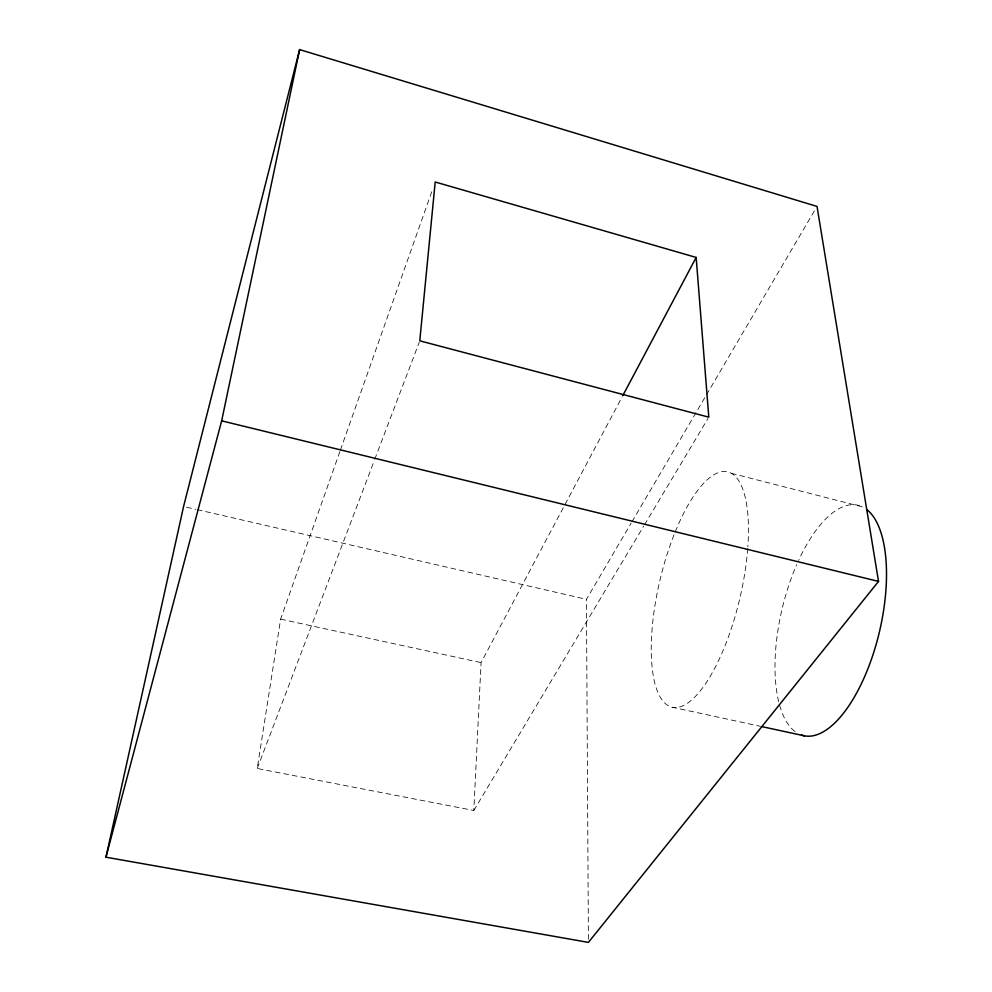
<?xml version="1.0" encoding="UTF-8"?>
<svg xmlns="http://www.w3.org/2000/svg" width="992" height="992" viewBox="0 0 992 992"><rect width="100%" height="100%" fill="white"/><g stroke="black" fill="none" stroke-linecap="round" stroke-linejoin="round"><path stroke-width="0.74" stroke-dasharray="4.96 3.72" d="M339.884 451.571L280.624 619.144L257.238 768.502L473.816 810.489L481.07 662.619L622.034 397.06M340.392 450.12L432.624 189.286M257.238 768.502L374.207 460.747M374.753 459.308L419.232 342.277M588.405 939.312L586.433 599.329L631.148 523.156M631.929 521.817L705.647 396.192M706.44 394.853L815.449 209.089M473.816 810.489L643.696 526.12M644.49 524.793L708.003 418.488M280.624 619.144L481.07 662.619M674.039 534.8A120.912 40.97 -76.7 0 0 672.688 707.321L760.442 726.318M186.595 507.197L195.647 509.28M197.16 509.628L586.433 599.329M731.377 473.32L862.643 506.924A118.383 49.997 -76.7 0 0 798.61 560.406M675.23 531.836A120.912 40.97 -76.7 0 1 727.297 471.783A120.912 40.97 -76.7 0 1 747.844 546.914M747.72 548.464A120.912 40.97 -76.7 0 1 672.688 707.321M794.976 731.526A118.383 49.997 -76.7 0 1 779.104 703.353M778.708 701.778A118.383 49.997 -76.7 0 1 796.675 564.708"/><path stroke-width="1.49" d="M105.958 857.2L221.662 420.831L299.621 49.6L817.024 206.423L878.528 581.411L588.417 942.4L105.958 857.2L183.582 506.503L299.621 49.6M622.765 395.696L696.161 257.436L435.203 181.995L419.777 340.826L708.796 417.161L696.161 257.436M761.955 726.64L804.338 735.816M221.662 420.831L878.528 581.411M867.318 509.962A118.383 49.997 -76.7 0 1 875.713 645.916A118.383 49.997 -76.7 0 1 801.536 735.072"/></g></svg>
